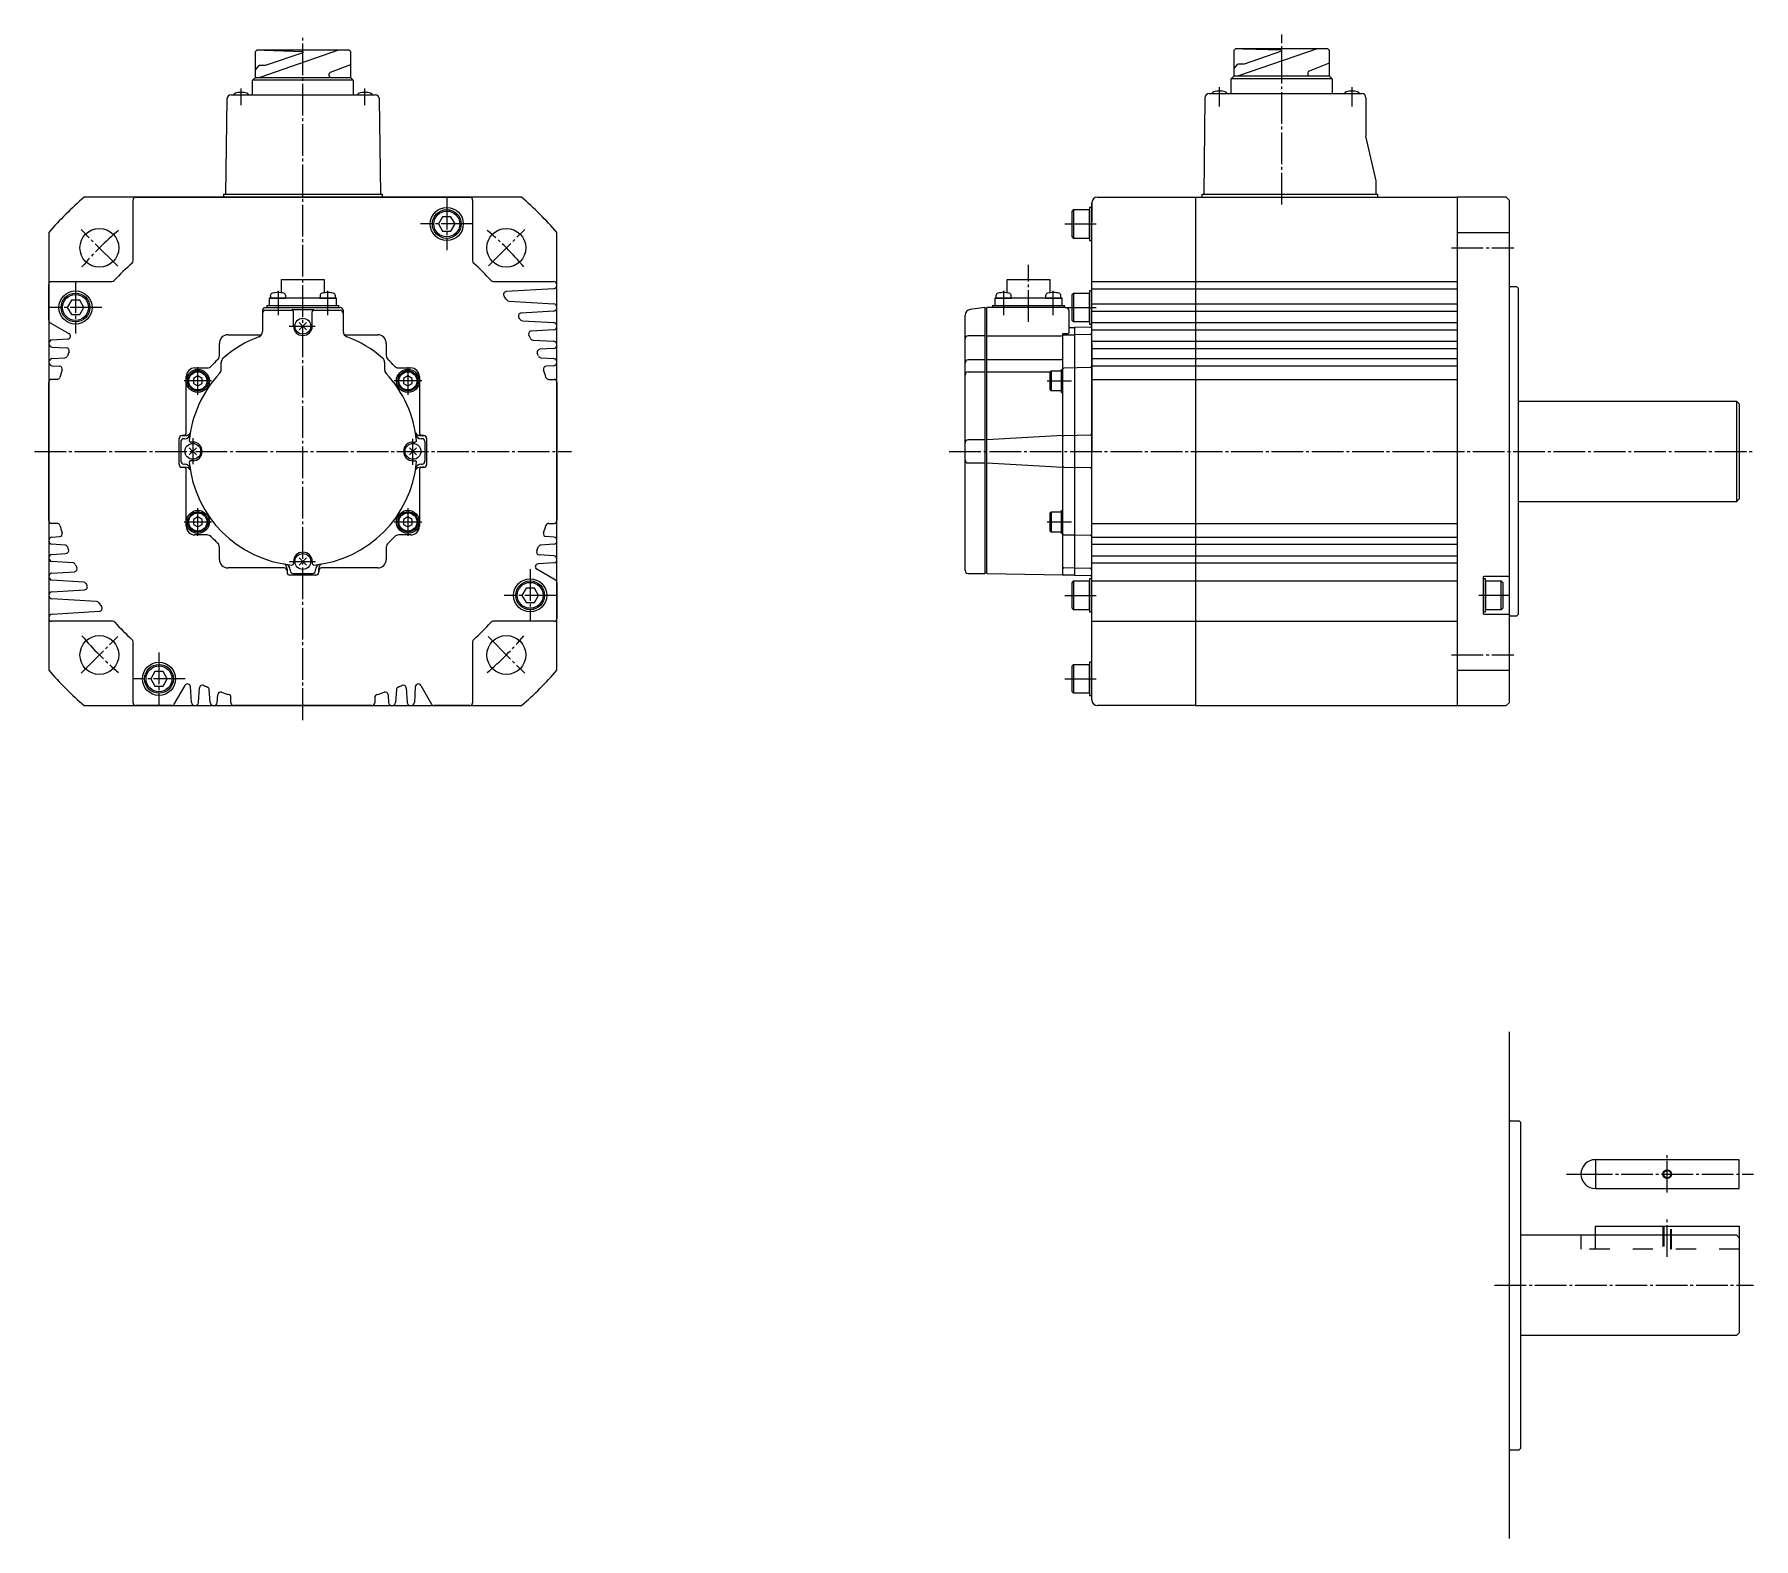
# Model space of a CAD drawing. Extents: x -435 to 485, y -233 to 290.
# Drawn here: x -435 to 162, y -233 to 290 of the extents above; entities that cross this region are included whole.
import ezdxf

# ---------------------------------------------------------------- set-up
doc = ezdxf.new("R2010")
doc.units = 0
doc.linetypes.add('DASH_CENTER', pattern=[14, 11, -1, 1, -1])
doc.linetypes.add('DASHED', pattern=[15, 7, -8])
doc.layers.get('0').update_dxf_attribs({"linetype": 'CONTINUOUS'})

msp = doc.modelspace()

# ---------------------------------------------------------------- linework, layer by layer
at = {"color": 1, "linetype": 'DASH_CENTER'}
for p, q in [((-341.83, 51.77), (-341.83, 289.42)), ((-1.7, 230.87), (-1.7, 289.92)), ((-363.27, 265.37), (-363.27, 271.11)), ((-320.27, 265.37), (-320.27, 271.11)), ((-23.3, 264.85), (-23.3, 271.61)), ((22.7, 271.61), (22.7, 264.85)), ((-291.83, 233.17), (-291.83, 214.97)), ((-406.17, 209.41), (-418.9, 222.14)), ((-282.73, 224.07), (-300.93, 224.07)), ((-277.36, 209.53), (-264.75, 222.14)), ((-77.01, 224.07), (-66.21, 224.07)), ((57.36, 215.78), (78.92, 215.78)), ((-89.7, 190.07), (-89.7, 209.82)), ((-420.83, 204.17), (-420.83, 185.97)), ((-350.46, 200.87), (-350.46, 192.37)), ((-333.2, 192.37), (-333.2, 200.87)), ((-98.33, 200.87), (-98.33, 192.37)), ((-81.07, 192.37), (-81.07, 200.87)), ((-411.73, 195.07), (-429.93, 195.07)), ((-77.01, 195.07), (-66.21, 195.07)), ((-346.57, 188.57), (-337.52, 188.57)), ((-378.33, 164.77), (-378.33, 174.37)), ((-305.33, 174.37), (-305.33, 164.77)), ((-373.53, 169.57), (-383.13, 169.57)), ((-300.53, 169.57), (-310.13, 169.57)), ((-83.2, 169.57), (-74.7, 169.57)), ((-380.08, 149.68), (-380.08, 145.07)), ((-303.58, 140.45), (-303.58, 149.46)), ((-435.13, 145.07), (-248.53, 145.07)), ((-380.08, 145.07), (-380.08, 140.67)), ((-117.22, 145.07), (161.89, 145.07)), ((-383.13, 120.57), (-373.53, 120.57)), ((-378.33, 115.77), (-378.33, 125.37)), ((-310.13, 120.57), (-300.53, 120.57)), ((-305.33, 125.37), (-305.33, 115.77)), ((-83.2, 120.57), (-74.7, 120.57)), ((-346.44, 106.82), (-337.43, 106.82)), ((-262.83, 104.17), (-262.83, 85.97)), ((-253.73, 95.07), (-271.93, 95.07)), ((-77.01, 95.07), (-66.21, 95.07)), ((77.6, 95.07), (66.8, 95.07)), ((-418.9, 67.99), (-406.17, 80.72)), ((-277.48, 80.72), (-264.75, 67.99)), ((-391.83, 75.17), (-391.83, 56.97)), ((57.36, 74.36), (78.92, 74.36)), ((-382.73, 66.07), (-400.93, 66.07)), ((-387.28, 66.07), (-391.83, 66.07)), ((-77.01, 66.07), (-66.21, 66.07)), ((132.3, -112.4), (132.3, -99.3)), ((97.3, -105.96), (102.3, -105.96)), ((102.3, -105.96), (162.3, -105.96)), ((132.3, -134.68), (132.3, -121.58)), ((72.3, -144.58), (162.3, -144.58))]:
    msp.add_line(p, q, dxfattribs=at)
at = {"color": 7, "linetype": 'CONTINUOUS'}
for p, q in [((-358.32, 283.92), (-357.82, 284.42)), ((-358.32, 274.98), (-358.32, 283.92)), ((-325.83, 284.42), (-357.82, 284.42)), ((-325.83, 284.42), (-357.81, 284.42)), ((-329.5, 284.42), (-356.8, 274.98)), ((-355.3, 284.42), (-341.89, 284.03)), ((-341.89, 283.56), (-354.89, 279.07)), ((-341.89, 284.03), (-341.89, 283.56)), ((-325.33, 283.92), (-325.83, 284.42)), ((-325.33, 283.92), (-325.33, 274.98)), ((-18.2, 284.41), (-17.7, 284.91)), ((-18.2, 275.47), (-18.2, 284.41)), ((14.29, 284.92), (-17.7, 284.92)), ((10.63, 284.91), (-16.68, 275.47)), ((-15.17, 284.91), (-1.76, 284.53)), ((-1.76, 284.05), (-14.76, 279.57)), ((-1.76, 284.53), (-1.76, 284.05)), ((14.79, 284.41), (14.29, 284.91)), ((14.79, 284.41), (14.79, 275.47)), ((-359.32, 273.98), (-358.32, 274.98)), ((-358.32, 277.57), (-357.07, 279.07)), ((-358.32, 274.98), (-332.02, 274.98)), ((-354.89, 279.07), (-357.07, 279.07)), ((-332.77, 275.97), (-332.77, 275.73)), ((-325.33, 279.4), (-332.29, 276.66)), ((-332.02, 274.98), (-325.33, 274.98)), ((-325.33, 274.98), (-324.33, 273.98)), ((-325.33, 274.98), (-324.33, 273.98)), ((-19.2, 274.47), (-18.2, 275.47)), ((-18.2, 278.07), (-16.94, 279.57)), ((-18.2, 275.47), (8.11, 275.47)), ((-14.76, 279.57), (-16.94, 279.57)), ((7.36, 276.46), (7.36, 276.22)), ((14.79, 279.89), (7.83, 277.16)), ((8.11, 275.47), (14.79, 275.47)), ((14.79, 275.47), (15.79, 274.47)), ((14.79, 275.47), (15.79, 274.47)), ((-366.79, 268.87), (-341.77, 268.87)), ((-359.36, 268.87), (-359.32, 273.98)), ((-324.33, 273.98), (-359.32, 273.98)), ((-341.77, 268.87), (-316.75, 268.87)), ((-324.33, 273.98), (-324.3, 268.87)), ((-26.92, 269.37), (-1.7, 269.37)), ((-19.23, 269.37), (-19.2, 274.47)), ((15.79, 274.47), (-19.2, 274.47)), ((-1.7, 269.37), (26.1, 269.37)), ((15.79, 274.47), (15.83, 269.37)), ((-368.29, 267.39), (-368.76, 234.37)), ((-314.77, 234.37), (-315.25, 267.39)), ((-28.42, 267.89), (-28.8, 234.37)), ((27.6, 267.87), (27.6, 254.57)), ((31.1, 239.07), (27.6, 254.57)), ((31.1, 234.37), (31.1, 239.07)), ((-265.83, 233.37), (-417.82, 233.37)), ((-399.83, 233.37), (-283.83, 233.37)), ((-369.27, 234.37), (-358.96, 234.37)), ((-369.27, 233.37), (-369.27, 234.37)), ((-358.96, 234.37), (-324.46, 234.37)), ((-324.46, 234.37), (-314.27, 234.37)), ((-314.27, 234.37), (-314.27, 233.37)), ((-65.7, 233.37), (-31.7, 233.37)), ((-31.7, 233.37), (-31.7, 56.77)), ((-31.7, 233.37), (59.3, 233.37)), ((-29.3, 233.37), (-29.3, 234.37)), ((-29.26, 234.37), (31.6, 234.37)), ((31.6, 234.37), (31.6, 233.37)), ((31.6, 234.37), (31.6, 233.37)), ((76.3, 233.37), (59.3, 233.37)), ((59.3, 233.37), (59.3, 56.77)), ((77.3, 232.37), (76.3, 233.37)), ((-400.83, 211.21), (-400.83, 232.37)), ((-282.83, 232.37), (-282.83, 211.21)), ((-74, 229.07), (-74.5, 228.57)), ((-74.5, 219.57), (-74.5, 228.57)), ((-74, 229.07), (-74, 219.07)), ((-74, 229.07), (-68.5, 229.07)), ((-68.5, 229.82), (-68.5, 218.32)), ((-67.7, 229.82), (-68.5, 229.82)), ((-68.5, 224.07), (-68.5, 229.07)), ((-67.7, 145.07), (-67.7, 231.37)), ((-67.7, 231.37), (-67.7, 224.74)), ((77.3, 232.37), (77.3, 145.07)), ((77.3, 232.37), (77.3, 225.17)), ((-430.13, 221.06), (-430.13, 69.07)), ((-293.27, 226.57), (-294.71, 224.07)), ((-294.71, 224.07), (-293.27, 221.57)), ((-290.38, 226.57), (-293.27, 226.57)), ((-293.27, 221.57), (-290.38, 221.57)), ((-288.94, 224.07), (-290.38, 226.57)), ((-290.38, 221.57), (-288.94, 224.07)), ((-253.53, 69.07), (-253.53, 221.06)), ((-68.5, 219.07), (-68.5, 224.07)), ((59.3, 221.06), (77.3, 221.06)), ((-74.5, 219.57), (-74, 219.07)), ((-68.5, 219.07), (-74, 219.07)), ((-68.5, 218.32), (-67.7, 218.32)), ((-429.13, 204.07), (-408.17, 204.07)), ((-349.23, 200.16), (-349.23, 204.82)), ((-349.23, 204.82), (-334.43, 204.82)), ((-334.43, 204.82), (-334.43, 200.16)), ((-275.69, 204.07), (-254.6, 204.07)), ((-97.1, 200.16), (-97.1, 204.82)), ((-97.1, 204.82), (-82.3, 204.82)), ((-82.3, 204.82), (-82.3, 200.16)), ((-67.7, 204.07), (59.3, 204.07)), ((-430.13, 190.64), (-430.13, 203.07)), ((-422.27, 197.57), (-423.71, 195.07)), ((-419.38, 197.57), (-422.27, 197.57)), ((-417.94, 195.07), (-419.38, 197.57)), ((-330.13, 198.27), (-353.53, 198.27)), ((-353.53, 198.27), (-353.53, 195.77)), ((-353.13, 199.11), (-353.21, 198.27)), ((-353.21, 198.27), (-347.71, 198.27)), ((-347.71, 198.27), (-347.78, 199.11)), ((-335.87, 199.11), (-335.95, 198.27)), ((-335.95, 198.27), (-330.45, 198.27)), ((-330.45, 198.27), (-330.52, 199.11)), ((-330.13, 195.77), (-330.13, 198.27)), ((-254.6, 201.59), (-271.15, 200.57)), ((-270.16, 197.26), (-254.6, 196.31)), ((-101.4, 198.27), (-101.4, 195.77)), ((-78, 198.27), (-101.4, 198.27)), ((-101.01, 199.11), (-101.08, 198.27)), ((-101.08, 198.27), (-95.58, 198.27)), ((-95.58, 198.27), (-95.66, 199.11)), ((-83.75, 199.11), (-83.82, 198.27)), ((-83.82, 198.27), (-78.32, 198.27)), ((-78.32, 198.27), (-78.4, 199.11)), ((-78, 195.77), (-78, 198.27)), ((-74, 200.07), (-74.5, 199.57)), ((-74.5, 190.57), (-74.5, 199.57)), ((-74, 200.07), (-74, 190.07)), ((-74, 200.07), (-68.5, 200.07)), ((-67.7, 200.82), (-68.5, 200.82)), ((-68.5, 200.82), (-68.5, 189.32)), ((-68.5, 195.07), (-68.5, 200.07)), ((-67.7, 201.57), (59.3, 201.57)), ((80, 202.22), (77.8, 202.22)), ((80.5, 201.72), (80, 202.22)), ((80.5, 201.72), (80.5, 197.57)), ((80.5, 197.57), (80.5, 88.42)), ((-423.71, 195.07), (-422.27, 192.57)), ((-422.27, 192.57), (-419.38, 192.57)), ((-419.38, 192.57), (-417.94, 195.07)), ((-355.83, 194.07), (-355.83, 186.75)), ((-354.83, 195.07), (-328.83, 195.07)), ((-354.83, 194.07), (-345.58, 194.07)), ((-354.33, 195.77), (-354.33, 195.07)), ((-354.33, 195.77), (-329.33, 195.77)), ((-345.58, 194.07), (-345.58, 194.41)), ((-345.58, 194.41), (-338.08, 194.41)), ((-345.08, 188.57), (-345.08, 193.57)), ((-338.58, 188.57), (-338.58, 193.57)), ((-338.08, 194.07), (-338.08, 194.41)), ((-338.08, 194.07), (-328.83, 194.07)), ((-329.33, 195.07), (-329.33, 195.77)), ((-327.83, 194.07), (-327.83, 186.75)), ((-254.6, 193.82), (-266, 193.13)), ((-111.7, 103.67), (-111.7, 192.36)), ((-104.9, 195.07), (-109.99, 194.34)), ((-104.9, 195.07), (-104.9, 102.67)), ((-104.2, 194.87), (-104.9, 194.87)), ((-104.2, 102.67), (-104.2, 195.07)), ((-76.7, 195.07), (-104.2, 195.07)), ((-102.2, 195.77), (-77.2, 195.77)), ((-102.2, 195.77), (-102.2, 195.07)), ((-77.2, 195.07), (-77.2, 195.77)), ((-75.7, 194.07), (-75.7, 186.27)), ((-68.5, 190.07), (-68.5, 195.07)), ((-67.7, 196.32), (59.3, 196.32)), ((-67.7, 193.82), (59.3, 193.82)), ((-429.63, 189.78), (-423.1, 186.01)), ((-367.83, 185.57), (-356.22, 185.57)), ((-343.06, 187.33), (-340.59, 189.8)), ((-340.59, 187.33), (-343.06, 189.8)), ((-327.44, 185.57), (-315.83, 185.57)), ((-265.59, 190.48), (-254.6, 189.81)), ((-254.6, 187.32), (-262.44, 186.84)), ((-77.7, 102.14), (-77.7, 186.07)), ((-77.7, 186.07), (-75.9, 186.07)), ((-77.41, 185.57), (-75.7, 185.6)), ((-75.7, 188.1), (-73.7, 188.07)), ((-75.7, 185.6), (-73.7, 185.57)), ((-74.5, 190.57), (-74, 190.07)), ((-68.5, 190.07), (-74, 190.07)), ((-68.19, 188.17), (-73.7, 188.08)), ((-73.7, 188.08), (-73.7, 116.07)), ((-68.19, 185.68), (-73.7, 185.58)), ((-68.5, 189.32), (-67.7, 189.32)), ((-67.7, 189.82), (59.3, 189.82)), ((-67.7, 187.32), (59.3, 187.32)), ((-429.05, 183.81), (-423.54, 184.15)), ((-429.05, 181.33), (-423.94, 181.01)), ((-370.83, 178.37), (-370.83, 182.57)), ((-312.83, 182.57), (-312.83, 178.37)), ((-261.89, 183.75), (-254.6, 183.31)), ((-254.6, 180.82), (-259.5, 180.53)), ((-104.9, 185.19), (-110.7, 185.19)), ((-104.2, 185.19), (-77.7, 185.19)), ((-73.7, 179.57), (-73.7, 102.06)), ((-67.7, 183.32), (59.3, 183.32)), ((-67.7, 182.57), (-67.7, 145.07)), ((-67.7, 180.82), (59.3, 180.82)), ((-429.05, 177.31), (-424.54, 177.58)), ((-429.05, 174.83), (-426.36, 174.66)), ((-379.33, 174.07), (-375.13, 174.07)), ((-370.23, 173.54), (-370.23, 175.98)), ((-313.43, 175.98), (-313.43, 173.54)), ((-308.52, 174.07), (-304.33, 174.07)), ((-259.12, 177.58), (-254.6, 177.31)), ((-254.6, 174.82), (-257.29, 174.66)), ((-104.9, 176.82), (-110.7, 176.82)), ((-77.7, 176.82), (-104.2, 176.82)), ((-78.2, 165.57), (-78.2, 173.57)), ((-78.2, 173.57), (-77.7, 173.57)), ((-68.19, 174.16), (-77.41, 174)), ((-67.7, 177.32), (59.3, 177.32)), ((-67.7, 174.82), (59.3, 174.82)), ((-430.13, 145.07), (-430.13, 169.07)), ((-427.26, 170.07), (-429.13, 170.07)), ((-382.33, 151.57), (-382.33, 171.07)), ((-378.33, 171.3), (-379.83, 170.43)), ((-379.83, 170.43), (-379.83, 168.7)), ((-379.83, 168.7), (-378.33, 167.84)), ((-376.83, 170.43), (-378.33, 171.3)), ((-378.33, 167.84), (-376.83, 168.7)), ((-376.83, 168.7), (-376.83, 170.43)), ((-305.33, 171.3), (-306.83, 170.43)), ((-306.83, 170.43), (-306.83, 168.7)), ((-306.83, 168.7), (-305.33, 167.84)), ((-303.83, 170.43), (-305.33, 171.3)), ((-305.33, 167.84), (-303.83, 168.7)), ((-303.83, 168.7), (-303.83, 170.43)), ((-301.33, 171.07), (-301.33, 151.57)), ((-256.4, 170.07), (-254.53, 170.07)), ((-253.53, 169.07), (-253.53, 145.07)), ((-110.7, 172.67), (-104.9, 172.67)), ((-104.2, 172.67), (-82.2, 172.67)), ((-81.85, 173.07), (-82.2, 172.72)), ((-82.2, 166.42), (-82.2, 172.72)), ((-81.85, 173.07), (-81.85, 166.07)), ((-81.85, 173.07), (-78.2, 173.07)), ((-67.7, 170.07), (59.3, 170.07)), ((-82.2, 166.42), (-81.85, 166.07)), ((-78.2, 166.07), (-81.85, 166.07)), ((-78.2, 165.57), (-77.7, 165.57)), ((80.5, 162.57), (92.3, 162.57)), ((92.3, 162.57), (156.3, 162.57)), ((157.3, 161.57), (156.3, 162.57)), ((156.3, 162.57), (156.3, 127.57)), ((157.3, 161.57), (157.3, 157.57)), ((157.3, 157.57), (157.3, 145.07)), ((-384.83, 140.53), (-384.83, 149.61)), ((-384.83, 140.57), (-384.83, 149.57)), ((-384.83, 140.57), (-384.83, 149.57)), ((-383.83, 150.57), (-383.33, 150.57)), ((-382.64, 150.57), (-383.83, 150.57)), ((-382.98, 149.47), (-383.23, 149.47)), ((-299.83, 150.57), (-301.01, 150.57)), ((-300.43, 149.47), (-300.67, 149.47)), ((-300.33, 150.57), (-299.83, 150.57)), ((-298.83, 149.72), (-298.83, 140.41)), ((-298.83, 149.61), (-298.83, 140.53)), ((-298.83, 149.57), (-298.83, 140.57)), ((-298.83, 149.57), (-298.83, 140.57)), ((-77.7, 150.57), (-104.2, 149.07)), ((-68.19, 150.66), (-77.41, 150.5)), ((-430.13, 121.07), (-430.13, 145.07)), ((-384.23, 148.47), (-384.23, 141.67)), ((-378.84, 143.83), (-381.31, 146.3)), ((-381.31, 143.83), (-378.84, 146.3)), ((-380.08, 148.32), (-380.8, 148.32)), ((-304.81, 143.83), (-302.34, 146.3)), ((-302.34, 143.83), (-304.81, 146.3)), ((-303.58, 148.32), (-302.86, 148.32)), ((-299.43, 148.47), (-299.43, 141.67)), ((-253.53, 145.07), (-253.53, 121.07)), ((-104.9, 149.07), (-110.7, 149.07)), ((-67.7, 58.77), (-67.7, 145.07)), ((77.3, 145.07), (77.3, 57.77)), ((157.3, 145.07), (157.3, 132.57)), ((-383.83, 139.57), (-383.33, 139.57)), ((-383.83, 139.57), (-382.64, 139.57)), ((-383.23, 140.67), (-382.98, 140.67)), ((-382.33, 137.57), (-382.33, 138.57)), ((-382.33, 119.07), (-382.33, 137.57)), ((-380.08, 141.82), (-380.8, 141.82)), ((-303.58, 141.82), (-302.86, 141.82)), ((-301.33, 138.57), (-301.33, 137.57)), ((-301.33, 137.57), (-301.33, 119.07)), ((-301.01, 139.57), (-299.83, 139.57)), ((-300.67, 140.67), (-300.43, 140.67)), ((-299.83, 139.57), (-300.33, 139.57)), ((-110.7, 141.07), (-104.9, 141.07)), ((-104.2, 141.07), (-77.7, 139.57)), ((-77.41, 139.63), (-68.19, 139.47)), ((157.3, 132.57), (157.3, 128.57)), ((92.3, 127.57), (80.5, 127.57)), ((156.3, 127.57), (92.3, 127.57)), ((156.3, 127.57), (157.3, 128.57)), ((-427.26, 120.07), (-429.13, 120.07)), ((-378.33, 122.3), (-379.83, 121.43)), ((-379.83, 121.43), (-379.83, 119.7)), ((-379.83, 119.7), (-378.33, 118.84)), ((-376.83, 121.43), (-378.33, 122.3)), ((-378.33, 118.84), (-376.83, 119.7)), ((-376.83, 119.7), (-376.83, 121.43)), ((-305.33, 122.3), (-306.83, 121.43)), ((-306.83, 121.43), (-306.83, 119.7)), ((-306.83, 119.7), (-305.33, 118.84)), ((-303.83, 121.43), (-305.33, 122.3)), ((-305.33, 118.84), (-303.83, 119.7)), ((-303.83, 119.7), (-303.83, 121.43)), ((-256.4, 120.07), (-254.53, 120.07)), ((-81.85, 124.07), (-82.2, 123.72)), ((-82.2, 117.42), (-82.2, 123.72)), ((-81.85, 124.07), (-78.2, 124.07)), ((-81.85, 124.07), (-81.85, 117.07)), ((-78.2, 124.57), (-77.7, 124.57)), ((-78.2, 116.57), (-78.2, 124.57)), ((-67.7, 120.07), (59.3, 120.07)), ((-429.05, 115.31), (-426.36, 115.47)), ((-375.13, 116.07), (-379.33, 116.07)), ((-304.33, 116.07), (-308.52, 116.07)), ((-254.6, 115.31), (-257.29, 115.47)), ((-82.2, 117.42), (-81.85, 117.07)), ((-78.2, 117.07), (-81.85, 117.07)), ((-78.2, 116.57), (-77.7, 116.57)), ((-77.41, 116.13), (-73.7, 116.07)), ((-73.7, 116.07), (-68.19, 115.97)), ((-73.7, 116.07), (-73.7, 110.57)), ((-67.7, 115.32), (59.3, 115.32)), ((-424.54, 112.55), (-429.05, 112.83)), ((-429.05, 109.31), (-424.15, 109.61)), ((-370.83, 107.57), (-370.83, 111.76)), ((-343.06, 105.58), (-340.59, 108.05)), ((-340.59, 105.58), (-343.06, 108.05)), ((-312.83, 111.76), (-312.83, 107.57)), ((-254.6, 108.81), (-259.71, 109.12)), ((-254.6, 112.83), (-259.12, 112.55)), ((-67.7, 112.82), (59.3, 112.82)), ((-67.7, 108.82), (59.3, 108.82)), ((-421.76, 106.38), (-429.05, 106.83)), ((-429.05, 102.81), (-421.21, 103.29)), ((-348.33, 104.57), (-367.83, 104.57)), ((-348.59, 104.57), (-349.33, 104.57)), ((-347.33, 104.25), (-347.33, 103.07)), ((-347.33, 103.57), (-347.33, 103.07)), ((-337.29, 102.07), (-346.37, 102.07)), ((-337.33, 102.07), (-346.33, 102.07)), ((-337.33, 102.07), (-346.33, 102.07)), ((-346.23, 103.91), (-346.23, 103.67)), ((-345.23, 102.67), (-338.43, 102.67)), ((-345.08, 106.82), (-345.08, 106.1)), ((-338.58, 106.82), (-338.58, 106.1)), ((-337.43, 103.67), (-337.43, 103.91)), ((-336.33, 103.07), (-336.33, 104.25)), ((-336.33, 103.57), (-336.33, 103.07)), ((-315.83, 104.57), (-335.33, 104.57)), ((-254.03, 100.36), (-260.56, 104.12)), ((-254.6, 106.33), (-260.12, 105.99)), ((-110.7, 102.67), (-104.9, 102.67)), ((-104.9, 102.87), (-104.2, 102.87)), ((-104.2, 102.67), (-77.7, 102.14)), ((-75.7, 104.55), (-77.41, 104.58)), ((-75.7, 102.03), (-77.41, 102.06)), ((-73.7, 104.58), (-75.7, 104.55)), ((-73.7, 102.07), (-75.7, 102.03)), ((-73.7, 104.57), (-68.19, 104.47)), ((-73.7, 102.06), (-68.19, 101.96)), ((-67.7, 106.32), (59.3, 106.32)), ((77.3, 101.57), (68.5, 101.57)), ((-418.06, 99.66), (-429.05, 100.33)), ((-429.05, 96.31), (-417.66, 97.01)), ((-264.27, 97.57), (-265.71, 95.07)), ((-261.38, 97.57), (-264.27, 97.57)), ((-259.94, 95.07), (-261.38, 97.57)), ((-253.53, 99.49), (-253.53, 87.07)), ((-74, 100.07), (-74.5, 99.57)), ((-74.5, 90.57), (-74.5, 99.57)), ((-74, 100.07), (-68.5, 100.07)), ((-74, 100.07), (-74, 90.07)), ((-67.7, 100.82), (-68.5, 100.82)), ((-68.5, 100.82), (-68.5, 89.32)), ((-68.5, 95.07), (-68.5, 100.07)), ((-67.7, 100.07), (59.3, 100.07)), ((68.3, 101.37), (68.3, 88.77)), ((69.1, 100.82), (68.3, 100.82)), ((69.1, 89.32), (69.1, 100.82)), ((69.1, 100.07), (74.6, 100.07)), ((69.1, 100.07), (69.1, 95.07)), ((75.1, 99.57), (74.6, 100.07)), ((74.6, 90.07), (74.6, 100.07)), ((75.1, 99.57), (75.1, 90.57)), ((-413.5, 92.88), (-429.05, 93.83)), ((-265.71, 95.07), (-264.27, 92.57)), ((-264.27, 92.57), (-261.38, 92.57)), ((-261.38, 92.57), (-259.94, 95.07)), ((-74.5, 90.57), (-74, 90.07)), ((-68.5, 90.07), (-74, 90.07)), ((-68.5, 90.07), (-68.5, 95.07)), ((69.1, 95.07), (69.1, 90.07)), ((74.6, 90.07), (69.1, 90.07)), ((74.6, 90.07), (75.1, 90.57)), ((-430.13, 87.31), (-430.13, 87.07)), ((-407.97, 86.07), (-429.13, 86.07)), ((-428.95, 88.55), (-412.5, 89.56)), ((-254.53, 86.07), (-275.69, 86.07)), ((-68.5, 89.32), (-67.7, 89.32)), ((-67.7, 86.07), (59.3, 86.07)), ((68.3, 89.32), (69.1, 89.32)), ((68.5, 88.57), (77.3, 88.57)), ((77.8, 87.92), (80, 87.92)), ((80, 87.92), (80.5, 88.42)), ((-400.83, 57.77), (-400.83, 78.93)), ((-282.83, 78.93), (-282.83, 57.77)), ((-68.5, 71.82), (-68.5, 60.32)), ((-67.7, 71.82), (-68.5, 71.82)), ((-393.27, 68.57), (-394.71, 66.07)), ((-394.71, 66.07), (-393.27, 63.57)), ((-390.38, 68.57), (-393.27, 68.57)), ((-388.94, 66.07), (-390.38, 68.57)), ((-390.38, 63.57), (-388.94, 66.07)), ((-74, 71.07), (-74.5, 70.57)), ((-74.5, 61.57), (-74.5, 70.57)), ((-74, 71.07), (-74, 61.07)), ((-74, 71.07), (-68.5, 71.07)), ((-68.5, 66.07), (-68.5, 71.07)), ((-68.5, 61.07), (-68.5, 66.07)), ((59.3, 69.07), (77.3, 69.07)), ((-393.27, 63.57), (-390.38, 63.57)), ((-386.54, 57.27), (-382.77, 63.8)), ((-380.57, 57.84), (-380.91, 63.36)), ((-378.09, 57.84), (-377.77, 62.95)), ((-374.07, 57.84), (-374.34, 62.36)), ((-371.59, 57.84), (-371.42, 60.53)), ((-312.23, 60.53), (-312.07, 57.84)), ((-309.31, 62.36), (-309.59, 57.84)), ((-305.88, 62.95), (-305.57, 57.84)), ((-302.75, 63.36), (-303.09, 57.84)), ((-300.88, 63.8), (-297.12, 57.27)), ((-74.5, 61.57), (-74, 61.07)), ((-68.5, 61.07), (-74, 61.07)), ((-68.5, 60.32), (-67.7, 60.32)), ((77.3, 64.96), (77.3, 57.77)), ((-417.82, 56.77), (-265.83, 56.77)), ((-387.4, 56.77), (-399.83, 56.77)), ((-366.83, 57.77), (-366.83, 59.64)), ((-317.83, 56.77), (-365.83, 56.77)), ((-316.83, 59.64), (-316.83, 57.77)), ((-283.83, 56.77), (-296.25, 56.77)), ((-31.7, 56.77), (-65.7, 56.77)), ((-31.7, 56.77), (59.3, 56.77)), ((59.3, 56.77), (76.3, 56.77)), ((76.3, 56.77), (77.3, 57.77)), ((77.3, -56.58), (77.3, -86.93)), ((77.3, -86.93), (77.3, -202.23)), ((77.8, -87.43), (80.8, -87.43)), ((81.3, -87.93), (80.8, -87.43)), ((81.3, -87.93), (81.3, -127.08)), ((107.3, -100.96), (107.3, -110.96)), ((157.3, -100.96), (107.3, -100.96)), ((157.3, -110.96), (157.3, -100.96)), ((107.3, -110.96), (157.3, -110.96)), ((107.3, -124.08), (130.8, -124.08)), ((107.3, -127.08), (107.3, -124.08)), ((130.8, -124.08), (131.05, -124.08)), ((131.05, -124.08), (133.55, -124.08)), ((133.55, -124.08), (133.8, -124.08)), ((133.8, -124.08), (157.3, -124.08)), ((157.3, -124.08), (157.3, -128.29)), ((81.3, -127.08), (102.3, -127.08)), ((81.3, -127.08), (81.3, -162.08)), ((102.3, -127.08), (107.3, -127.08)), ((107.3, -127.08), (156.3, -127.08)), ((156.3, -127.08), (157.3, -128.08)), ((157.3, -128.08), (157.3, -128.29)), ((157.3, -128.29), (157.3, -132.08)), ((157.3, -132.08), (157.3, -161.08)), ((157.3, -161.08), (156.3, -162.08)), ((156.3, -162.08), (81.3, -162.08)), ((81.3, -162.08), (81.3, -201.23)), ((77.3, -202.23), (77.3, -232.58)), ((77.8, -201.73), (80.8, -201.73)), ((81.3, -201.23), (80.8, -201.73))]:
    msp.add_line(p, q, dxfattribs=at)
at = {"color": 2, "linetype": 'DASHED'}
for p, q in [((130.8, -124.08), (130.8, -132.08)), ((133.8, -132.08), (133.8, -124.08)), ((102.3, -127.08), (102.3, -132.08)), ((157.3, -132.08), (102.3, -132.08))]:
    msp.add_line(p, q, dxfattribs=at)
at = {"color": 7, "linetype": 'DASHED'}
for p, q in [((131.05, -124.08), (131.05, -132.08)), ((133.55, -132.08), (133.55, -124.08)), ((107.3, -132.08), (107.3, -127.08))]:
    msp.add_line(p, q, dxfattribs=at)
at = {"color": 7, "linetype": 'CONTINUOUS'}
for centre, radius in [((-291.83, 224.07), 5.75), ((-291.83, 224.07), 5), ((-291.83, 224.07), 4.5), ((-412.54, 215.78), 6.75), ((-271.12, 215.78), 6.75), ((-420.83, 195.07), 5.75), ((-420.83, 195.07), 5), ((-420.83, 195.07), 4.5), ((-341.83, 188.57), 2.75), ((-378.33, 169.57), 4), ((-305.33, 169.57), 4), ((-378.33, 169.57), 3.5), ((-378.33, 169.57), 3.15), ((-305.33, 169.57), 3.5), ((-305.33, 169.57), 3.15), ((-380.08, 145.07), 2.75), ((-303.58, 145.07), 2.75), ((-378.33, 120.57), 4), ((-378.33, 120.57), 3.5), ((-378.33, 120.57), 3.15), ((-305.33, 120.57), 4), ((-305.33, 120.57), 3.5), ((-305.33, 120.57), 3.15), ((-341.83, 106.82), 2.75), ((-262.83, 95.07), 5.75), ((-262.83, 95.07), 5), ((-262.83, 95.07), 4.5), ((-412.54, 74.36), 6.75), ((-271.12, 74.36), 6.75), ((-391.83, 66.07), 5.75), ((-391.83, 66.07), 5), ((-391.83, 66.07), 4.5), ((132.3, -105.96), 1.25)]:
    msp.add_circle(centre, radius, dxfattribs=at)
at = {"color": 2, "linetype": 'CONTINUOUS'}
msp.add_circle((132.3, -105.96), 1.5, dxfattribs=at)
at = {"color": 7, "linetype": 'CONTINUOUS'}
for centre, radius, start, end in [((-332.02, 275.97), 0.75, 111.422, 180), ((-332.02, 275.73), 0.75, 180, 270), ((8.11, 276.46), 0.75, 111.422, 180), ((8.11, 276.22), 0.75, 180, 270), ((-366.79, 267.37), 1.5, 90, 179.17684), ((-364.95, 268.51), 1, 106.25703, 158.90376), ((-363.27, 262.75), 7, 90, 106.25703), ((-363.27, 262.75), 7, 73.74297, 90), ((-361.59, 268.51), 1, 21.09624, 73.74297), ((-321.95, 268.51), 1, 106.25703, 158.90376), ((-320.27, 262.75), 7, 90, 106.25703), ((-320.27, 262.75), 7, 73.74297, 90), ((-318.59, 268.51), 1, 21.09624, 73.74297), ((-316.75, 267.37), 1.5, 0.82316, 90), ((-26.92, 267.87), 1.5, 90, 179.17684), ((-24.98, 269.01), 1, 106.25703, 158.90376), ((-23.3, 263.25), 7, 90, 106.25703), ((-23.3, 263.25), 7, 73.74297, 90), ((-21.62, 269.01), 1, 21.09624, 73.74297), ((21.02, 269.01), 1, 106.25703, 158.90376), ((22.7, 263.25), 7, 90, 106.25703), ((22.7, 263.25), 7, 73.74297, 90), ((24.38, 269.01), 1, 21.09624, 73.74297), ((26.1, 267.87), 1.5, 0, 90), ((-341.83, 145.07), 116.5, 130.71709, 139.28291), ((-399.83, 232.37), 1, 90, 180), ((-283.83, 232.37), 1, 0, 90), ((-341.83, 145.07), 116.5, 40.71709, 49.28291), ((-65.7, 231.37), 2, 90, 180), ((-342.98, 144.04), 88.3, 131.2133, 136.89199), ((-401.83, 211.21), 1, 312.2133, 0), ((-281.83, 211.21), 1, 180, 227.7867), ((-341.83, 145.07), 88.3, 42.2133, 47.7867), ((-429.13, 203.07), 1, 90, 180), ((-408.17, 205.07), 1, 270, 316.89199), ((-275.69, 205.07), 1, 222.2133, 270), ((-254.78, 202.83), 1.25, 278.16231, 81.83769), ((-352.14, 199.03), 1, 106.25703, 175), ((-350.46, 193.27), 7, 90, 106.25703), ((-350.46, 193.27), 7, 73.74297, 90), ((-348.78, 199.03), 1, 5, 73.74297), ((-334.88, 199.03), 1, 106.25703, 175), ((-333.2, 193.27), 7, 90, 106.25703), ((-333.2, 193.27), 7, 73.74297, 90), ((-331.52, 199.03), 1, 5, 73.74297), ((-271.09, 199.58), 1, 93.5, 217.6178), ((-341.83, 145.07), 88.3, 36.55681, 37.6178), ((-270.1, 198.26), 1, 216.55681, 266.5), ((-100.01, 199.03), 1, 106.25703, 175), ((-98.33, 193.27), 7, 90, 106.25703), ((-98.33, 193.27), 7, 73.74297, 90), ((-96.65, 199.03), 1, 5, 73.74297), ((-82.75, 199.03), 1, 106.25703, 175), ((-81.07, 193.27), 7, 90, 106.25703), ((-81.07, 193.27), 7, 73.74297, 90), ((-79.39, 199.03), 1, 5, 73.74297), ((77.8, 202.72), 0.5, 180, 270), ((-354.83, 194.07), 1, 90, 180), ((-354.83, 193.07), 1, 90, 180), ((-345.58, 193.57), 0.5, 0, 90), ((-338.08, 193.57), 0.5, 90, 180), ((-328.83, 194.07), 1, 0, 90), ((-328.83, 193.07), 1, 0, 90), ((-265.94, 192.13), 1, 93.5, 211.80423), ((-341.83, 145.07), 88.3, 31.31149, 31.80423), ((-254.78, 195.07), 1.25, 278.16231, 81.83769), ((-109.7, 192.36), 2, 98.13012, 180), ((-76.7, 194.07), 1, 0, 90), ((-429.13, 190.64), 1, 180, 240), ((-423.6, 185.14), 1, 273.5, 60), ((-367.83, 182.57), 3, 90, 180), ((-357.83, 186.75), 2, 290.99845, 0), ((-341.83, 188.57), 3.25, 180, 0), ((-325.83, 186.75), 2, 180, 249.00155), ((-315.83, 182.57), 3, 0, 90), ((-265.53, 191.48), 1, 211.31149, 266.5), ((-262.38, 185.85), 1, 93.5, 207.17103), ((-341.83, 145.07), 88.3, 26.38374, 27.17103), ((-254.78, 188.56), 1.25, 278.16231, 81.83769), ((-77.4, 185.27), 0.3, 91, 180), ((-75.9, 186.27), 0.2, 270, 0), ((-68.2, 188.67), 0.5, 271, 0), ((-68.2, 186.18), 0.5, 271, 0), ((-428.87, 182.57), 1.25, 98.16231, 261.83769), ((-424, 180.02), 1, 336.96074, 86.5), ((-341.83, 145.07), 88.3, 156.96074, 157.95666), ((-341.83, 145.07), 42.65, 110.99845, 130.49988), ((-341.83, 145.07), 42.65, 49.50012, 69.00155), ((-261.83, 184.75), 1, 206.38374, 266.5), ((-259.44, 179.53), 1, 93.5, 202.69888), ((-254.78, 182.07), 1.25, 278.16231, 81.83769), ((-110.7, 184.19), 1, 90, 180), ((-428.87, 176.07), 1.25, 98.16231, 261.83769), ((-426.42, 173.66), 1, 341.3231, 86.5), ((-341.83, 145.07), 88.3, 161.3231, 163.07298), ((-424.6, 178.58), 1, 273.5, 337.95666), ((-379.33, 171.07), 3, 90, 180), ((-375.13, 176.07), 2, 270, 317.05322), ((-341.83, 145.07), 43.5, 132.94678, 137.05322), ((-372.83, 178.37), 2, 312.94678, 0), ((-372.23, 173.54), 2, 316.87734, 0), ((-372.23, 173.54), 2, 316.87734, 0), ((-368.23, 175.98), 2, 130.49988, 180), ((-315.43, 175.98), 2, 0, 49.50012), ((-311.43, 173.54), 2, 180, 223.12266), ((-310.83, 178.37), 2, 180, 227.05322), ((-341.83, 145.07), 43.5, 42.94678, 47.05322), ((-308.52, 176.07), 2, 222.94678, 270), ((-304.33, 171.07), 3, 0, 90), ((-341.83, 145.07), 88.3, 22.04233, 22.69888), ((-259.05, 178.58), 1, 202.04233, 266.5), ((-257.23, 173.66), 1, 93.5, 198.67596), ((-341.83, 145.07), 88.3, 16.92606, 18.67596), ((-254.78, 176.07), 1.25, 278.16231, 81.83769), ((-110.7, 175.82), 1, 90, 180), ((-77.4, 173.7), 0.3, 91, 180), ((-68.2, 174.66), 0.5, 271, 0), ((-429.13, 169.07), 1, 90, 180), ((-427.26, 171.07), 1, 270, 343.07298), ((-341.83, 145.07), 39.65, 136.87734, 174.50347), ((-341.83, 145.07), 39.65, 5.49653, 43.12266), ((-256.4, 171.07), 1, 196.92606, 270), ((-254.53, 169.07), 1, 0, 90), ((-110.7, 171.67), 1, 90, 180), ((-383.83, 149.57), 1, 89.99904, 180), ((-383.83, 149.57), 1, 90, 180), ((-383.23, 148.47), 1, 90, 180), ((-383.33, 151.57), 1, 269.99904, 0), ((-382.98, 151.47), 2, 270, 351.16083), ((-382.64, 152.57), 2, 270, 327.77185), ((-301.01, 152.57), 2, 212.22815, 270), ((-300.67, 151.47), 2, 188.83917, 270), ((-300.33, 151.57), 1, 180, 270.00096), ((-300.43, 148.47), 1, 0, 90), ((-299.83, 149.57), 1, 0, 90.00096), ((-299.83, 149.57), 1, 0, 90), ((-77.4, 150.2), 0.3, 91, 180), ((-68.2, 151.16), 0.5, 271, 0), ((-380.8, 148.82), 0.5, 174.50347, 270), ((-380.08, 145.07), 3.25, 270, 90), ((-303.58, 145.07), 3.25, 90, 270), ((-302.86, 148.82), 0.5, 270, 5.49653), ((-110.7, 148.07), 1, 90, 180), ((-383.83, 140.57), 1, 180, 269.99904), ((-383.83, 140.57), 1, 180, 270), ((-383.23, 141.67), 1, 180, 270), ((-383.33, 138.57), 1, 0, 89.99904), ((-382.98, 138.67), 2, 8.83917, 90), ((-382.64, 137.57), 2, 32.19771, 90), ((-380.8, 141.32), 0.5, 90, 185.49653), ((-341.83, 145.07), 39.65, 185.49653, 264.50347), ((-341.83, 145.07), 39.65, 275.49653, 354.50347), ((-302.86, 141.32), 0.5, 354.50347, 90), ((-301.01, 137.57), 2, 90, 147.80229), ((-300.67, 138.67), 2, 90, 171.16083), ((-300.33, 138.57), 1, 90.00096, 180), ((-300.43, 141.67), 1, 270, 0), ((-299.83, 140.57), 1, 270.00096, 0), ((-299.83, 140.57), 1, 270, 0), ((-110.7, 142.07), 1, 180, 270), ((-77.4, 139.93), 0.3, 180, 269), ((-68.2, 138.97), 0.5, 0, 89), ((-429.13, 121.07), 1, 180, 270), ((-427.26, 119.07), 1, 16.92606, 90), ((-256.4, 119.07), 1, 90, 163.07298), ((-254.53, 121.07), 1, 270, 0), ((-428.87, 114.07), 1.25, 98.16231, 261.83769), ((-426.43, 116.47), 1, 273.5, 18.67596), ((-341.83, 145.07), 88.3, 196.92606, 198.67596), ((-379.33, 119.07), 3, 180, 270), ((-375.13, 114.07), 2, 42.94678, 90), ((-341.83, 145.07), 43.5, 222.94678, 227.05322), ((-341.83, 145.07), 43.5, 312.94678, 317.05322), ((-308.52, 114.07), 2, 90, 137.05322), ((-304.33, 119.07), 3, 270, 0), ((-257.23, 116.47), 1, 161.3231, 266.5), ((-341.83, 145.07), 88.3, 341.3231, 343.07298), ((-254.78, 114.07), 1.25, 278.16231, 81.83769), ((-77.4, 116.43), 0.3, 180, 269), ((-68.2, 115.47), 0.5, 360, 89), ((-428.87, 108.07), 1.25, 98.16231, 261.83769), ((-424.6, 111.55), 1, 22.04233, 86.5), ((-424.21, 110.61), 1, 273.5, 22.69888), ((-341.83, 145.07), 88.3, 202.04233, 202.69888), ((-372.83, 111.76), 2, 0, 47.05322), ((-367.83, 107.57), 3, 180, 270), ((-341.83, 106.82), 3.25, 0, 180), ((-315.83, 107.57), 3, 270, 0), ((-310.83, 111.76), 2, 132.94678, 180), ((-259.65, 110.12), 1, 156.96074, 266.5), ((-341.83, 145.07), 88.3, 336.96074, 337.95666), ((-259.05, 111.55), 1, 93.5, 157.95666), ((-254.78, 107.57), 1.25, 278.16231, 81.83769), ((-428.87, 101.57), 1.25, 98.16231, 261.83769), ((-421.83, 105.38), 1, 26.38374, 86.5), ((-421.27, 104.29), 1, 273.5, 27.17103), ((-341.83, 145.07), 88.3, 206.38374, 207.17103), ((-348.33, 103.57), 1, 0, 90), ((-349.33, 104.25), 2, 0, 57.77185), ((-348.23, 103.91), 2, 0, 81.16083), ((-346.33, 103.07), 1, 180, 270), ((-346.33, 103.07), 1, 180, 270), ((-345.23, 103.67), 1, 180, 270), ((-345.58, 106.1), 0.5, 264.50347, 0), ((-338.08, 106.1), 0.5, 180, 275.49653), ((-338.43, 103.67), 1, 270, 0), ((-335.43, 103.91), 2, 98.83917, 180), ((-337.33, 103.07), 1, 270, 0), ((-337.33, 103.07), 1, 270, 0), ((-334.33, 104.25), 2, 122.19771, 180), ((-335.33, 103.57), 1, 90, 180), ((-260.06, 104.99), 1, 93.5, 240), ((-110.7, 103.67), 1, 180, 270), ((-77.4, 104.88), 0.3, 180, 269), ((-77.4, 102.36), 0.3, 180, 269), ((-68.2, 103.97), 0.5, 360, 89), ((-68.2, 101.46), 0.5, 0, 89), ((68.5, 101.37), 0.2, 90, 180), ((-428.87, 95.07), 1.25, 98.16231, 261.83769), ((-418.12, 98.66), 1, 31.31149, 86.5), ((-417.72, 98), 1, 273.5, 31.80423), ((-341.83, 145.07), 88.3, 211.31149, 211.80423), ((-254.53, 99.49), 1, 0, 60), ((-413.56, 91.88), 1, 36.55681, 86.5), ((-341.83, 145.07), 88.3, 216.55681, 217.6178), ((-412.56, 90.56), 1, 273.5, 37.6178), ((-428.88, 87.31), 1.25, 93.5, 180), ((-429.13, 87.07), 1, 180, 270), ((-407.97, 85.07), 1, 42.2133, 90), ((-341.83, 145.07), 88.3, 222.2133, 227.7867), ((-341.83, 145.07), 88.3, 312.2133, 317.7867), ((-275.69, 85.07), 1, 90, 137.7867), ((-254.53, 87.07), 1, 270, 0), ((68.5, 88.77), 0.2, 180, 270), ((77.8, 87.42), 0.5, 90, 180), ((-401.83, 78.93), 1, 0, 47.7867), ((-281.83, 78.93), 1, 132.2133, 180), ((-341.83, 145.07), 116.5, 220.71708, 229.28292), ((-341.83, 145.07), 116.5, 310.71705, 319.28295), ((-381.9, 63.3), 1, 3.5, 150), ((-376.78, 62.89), 1, 66.96074, 176.5), ((-341.83, 145.07), 88.3, 246.96074, 247.95666), ((-375.34, 62.3), 1, 3.5, 67.95666), ((-370.42, 60.47), 1, 71.3231, 176.5), ((-341.83, 145.07), 88.3, 251.3231, 253.07298), ((-367.83, 59.64), 1, 0, 73.07298), ((-315.83, 59.64), 1, 106.92702, 180), ((-341.83, 145.07), 88.3, 286.92702, 288.6769), ((-313.23, 60.47), 1, 3.5, 108.6769), ((-308.31, 62.3), 1, 112.04334, 176.5), ((-341.83, 145.07), 88.3, 292.04334, 293.03926), ((-306.88, 62.89), 1, 3.5, 113.03926), ((-301.75, 63.3), 1, 30, 176.5), ((-399.83, 57.77), 1, 180, 270), ((-387.4, 57.77), 1, 270, 330), ((-379.33, 58.02), 1.25, 188.16231, 351.83769), ((-372.83, 58.02), 1.25, 188.16231, 351.83769), ((-365.83, 57.77), 1, 180, 270), ((-317.83, 57.77), 1, 270, 0), ((-310.83, 58.02), 1.25, 188.16231, 351.83769), ((-304.33, 58.02), 1.25, 188.16231, 351.83769), ((-296.25, 57.77), 1, 210, 270), ((-283.83, 57.77), 1, 270, 0), ((-65.7, 58.77), 2, 180, 270), ((77.8, -86.93), 0.5, 180, 270), ((107.3, -105.96), 5, 90, 180), ((107.3, -105.96), 5, 180, 270), ((77.8, -202.23), 0.5, 90, 180)]:
    msp.add_arc(centre, radius, start, end, dxfattribs=at)
at = {"color": 1, "linetype": 'DASH_CENTER'}
for start, end in [(129.84164, 140.15836), (39.84163, 50.15837), (219.8416, 230.15832), (309.8416, 320.15832)]:
    msp.add_arc((-341.83, 145.07), 100, start, end, dxfattribs=at)

doc.saveas('drawing.dxf')
